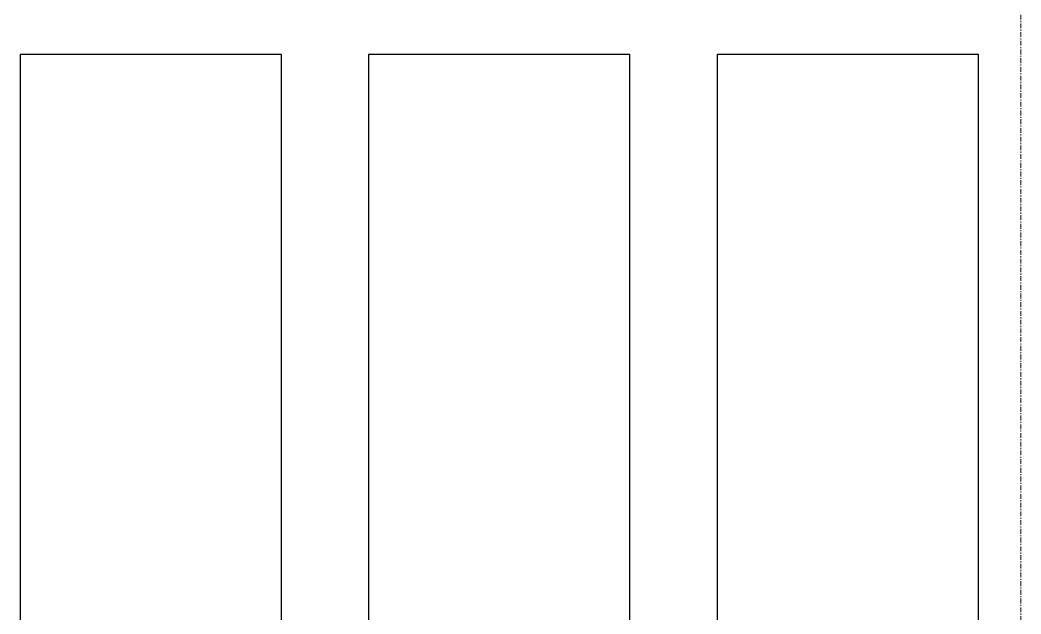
# Model space of a CAD drawing. Header units: millimetres. Extents: x -794334 to -714814, y -17806 to 22403.
# Drawn here: x -745831 to -744682, y -3439 to -2757 of the extents above; entities that cross this region are included whole.
import ezdxf
from ezdxf.xclip import XClip

# ---------------------------------------------------------------- set-up
doc = ezdxf.new("R2010")
doc.units = ezdxf.units.MM
doc.header["$XCLIPFRAME"] = 0
doc.linetypes.add('DPA_Grid _ Level 100', pattern=[10, 5.5, -1.6, 1.3, -1.6])
doc.layers.add('000 - WIPEOUT', color=250, linetype='Continuous')
doc.layers.add('A11_ALU.SOLID SHEET', color=2, linetype='Continuous')
doc.layers.add('S-GRID', color=251, linetype='Continuous', lineweight=9)

# ---------------------------------------------------------------- blocks, each defined once
blk = doc.blocks.new('*U804')
at = {"layer": 'S-GRID', "linetype": 'DPA_Grid _ Level 100'}
blk.add_line((34200, -21385.5), (34200, 16671.4), dxfattribs=at)
blk = doc.blocks.new('*U1240')
at = {"color": 3}
for points in [[(-437.5, -18250), (437.5, -18250), (437.5, -18550), (-437.5, -18550)], [(-437.5, -18650), (437.5, -18650), (437.5, -18950), (-437.5, -18950)], [(-437.5, -19050), (437.5, -19050), (437.5, -19350), (-437.5, -19350)]]:
    blk.add_wipeout(points, dxfattribs=at).dxf.layer = '000 - WIPEOUT'
at = {"layer": 'A11_ALU.SOLID SHEET', "color": 0, "linetype": 'ByBlock'}
for points in [[(-437.5, -18550), (437.5, -18550), (437.5, -18250), (-437.5, -18250)], [(-437.5, -18950), (437.5, -18950), (437.5, -18650), (-437.5, -18650)], [(-437.5, -19350), (437.5, -19350), (437.5, -19050), (-437.5, -19050)]]:
    blk.add_lwpolyline(points, close=True, dxfattribs=at)
blk = doc.blocks.new('*U1630')
at = {"layer": 'A11_ALU.SOLID SHEET', "color": 0, "linetype": 'ByBlock', "rotation": 90}
blk.add_blockref('*U1240', (-19400, -6813), dxfattribs=at)

msp = doc.modelspace()

# ---------------------------------------------------------------- block references
at = {"layer": 'A11_ALU.SOLID SHEET'}
ref = msp.add_blockref('*U1630', (-744681.2, 3579), dxfattribs=at)
XClip(ref).set_block_clipping_path([(-45802.4668593339, -9620.0029952967), (23702.8690583039, 10334.9999958097)])

# ---------------------------------------------------------------- next in the draw order: block references
msp.add_blockref('*U804', (-778882.4, 3579))

doc.saveas('drawing.dxf')
